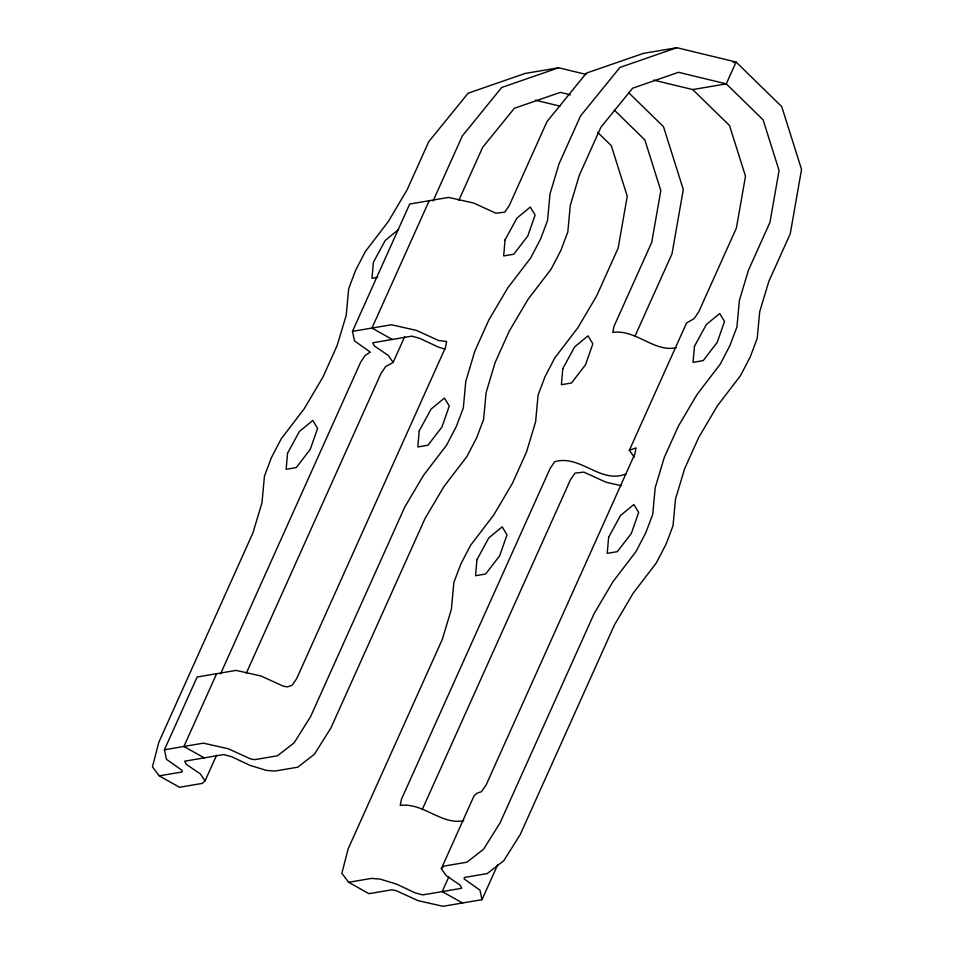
<?xml version="1.0" encoding="UTF-8"?>
<svg xmlns="http://www.w3.org/2000/svg" width="954" height="954" viewBox="0 0 954 954"><rect width="100%" height="100%" fill="white"/><g stroke="black" fill="none" stroke-linecap="round" stroke-linejoin="round"><path stroke-width="1.43" d="M586.066 74.424L558.627 67.77L525.058 73.47L468.128 93.194L428.74 141.693L407.263 189.488L388.469 221.316L365.394 251.486L355.592 270.34L348.675 288.704L346.207 315.369L337.12 345.551L323.048 376.866L304.266 408.694L281.191 438.864L271.377 457.717L264.461 476.082L261.992 502.746L252.917 532.928L158.805 742.319L152.449 766.873L159.235 775.852L181.999 771.989L182.262 770.534L166.461 759.289L164.422 749.784L197.132 677.018L236.127 670.388L261.038 676.016L283.314 686.164L287.44 686.88L292.162 685.175L296.682 678.592L445.47 347.494L446.627 341.484L438.649 340.53L416.373 330.382L391.462 324.754L352.467 331.372L354.506 340.888L370.307 352.133L365.299 355.293L360.791 361.876L220.529 673.965M352.467 331.372L409.695 204.025L448.69 197.406L473.601 203.035L495.877 213.183L504.738 212.193L509.245 205.611L546.988 121.623L586.376 73.124L643.306 53.4L676.875 47.7L736.094 62.046L781.731 106.609L801.551 169.454L790.258 233.742L768.781 281.537L759.694 311.719L757.226 338.384L750.309 356.748L740.507 375.602L717.42 405.772L698.638 437.6L684.567 468.903L675.492 499.085L673.023 525.761L666.095 544.126L656.292 562.979L633.217 593.149L614.424 624.977L520.324 834.368L503.843 860.639L487.184 873.602L464.431 877.465L464.157 878.92L479.969 890.165L481.997 899.682L443.002 906.3L418.09 900.671L395.815 890.523L391.689 889.82L368.936 893.683L348.639 882.271L341.854 873.292L348.21 848.738L442.322 639.347L451.397 609.165L453.865 582.489L460.782 564.136L470.596 545.283L493.671 515.112L512.453 483.284L526.525 451.969L535.611 421.787L538.08 395.123L544.996 376.758L554.799 357.905L577.874 327.735L596.667 295.907L618.144 248.112L627.255 196.274L611.264 145.592L597.598 132.236M216.63 673.703L183.919 746.469L204.216 757.87M429.193 200.722L371.965 328.057L392.261 339.469M433.08 201.02L462.308 135.993L501.697 87.494L558.627 67.77M246.311 673.154L381.087 373.276L385.595 366.694L393.143 362.389L404.711 336.643M458.862 200.233L482.605 147.405L514.361 108.291L560.284 92.383L570.409 94.84M159.235 775.852L179.531 787.265L202.284 783.401L205.098 780.789L216.606 755.186M422.3 809.433L570.492 479.695L575 473.112L583.86 472.123L606.124 482.259L621.352 485.705M634.863 336.452L672.01 253.824L683.302 189.536L663.483 126.691L628.459 92.478M348.639 882.271L371.404 878.407L380.014 879.075L396.315 884.036L415.026 892.825L422.717 894.9L461.7 888.281L460.162 885.169L446.174 875.581L441.32 868.665L474.031 795.898L476.845 793.299L481.567 791.593L486.087 785.011L634.875 453.913L636.032 447.903L629.366 450.252L634.207 457.169M629.366 450.252L686.594 322.917L694.142 318.612L698.65 312.018L736.393 228.042L745.503 176.192L729.512 125.511L692.711 89.569L653.645 80.112M448.869 876.762L442.203 891.585L462.499 902.985M481.997 899.682L497.749 864.646M441.32 868.665L444.135 866.065L466.888 862.201L483.547 849.239L500.027 822.968L594.139 613.577L612.921 581.749L635.996 551.579L645.798 532.726L652.727 514.361L655.195 487.685L664.27 457.503L678.342 426.199L697.135 394.372L720.21 364.201L730.013 345.348L736.929 326.983L739.398 300.319L748.485 270.137L769.961 222.342L779.072 170.492L763.081 119.81L726.28 83.869L678.532 72.301L632.621 88.209L600.853 127.323L579.376 175.119L570.289 205.301L567.821 231.965L560.904 250.33L551.102 269.183L528.015 299.353L509.233 331.181L495.162 362.484L486.087 392.666L483.618 419.343L476.69 437.707L466.888 456.561L443.813 486.731L425.019 518.559L330.919 727.95L314.438 754.22L297.779 767.183L275.026 771.047L266.404 770.391L250.115 765.418L231.393 756.629L223.713 754.566L184.718 761.185L186.257 764.297L200.257 773.885L205.098 780.789M398.617 229.425L385.237 240.48L373.384 262.231L371.988 278.294L377.76 277.304M676.875 47.7L619.945 67.424L580.557 115.923L559.08 163.718L549.993 193.9L547.524 220.565L540.608 238.929L530.806 257.783L507.731 287.953L488.937 319.781L474.865 351.084L465.791 381.266L463.322 407.942L456.394 426.307L446.591 445.16L423.516 475.33L404.723 507.158L310.622 716.549L294.142 742.82L277.483 755.783L254.73 759.646L250.604 758.931L228.34 748.783L203.417 743.154L164.422 749.784M733.173 62.547L736.094 62.046L726.28 83.869L692.711 89.569M676.338 347.733C653.967 352.515 635.948 329.094 612.814 332.421L613.971 326.399L651.713 242.411L660.824 190.573L644.832 139.892L614.34 110.115M626.074 473.888C600.567 484.501 580.485 454.187 554.703 461.712L550.196 468.295L401.395 799.38L400.251 805.403C423.302 802.397 441.44 825.305 463.775 820.714M535.397 100.182L559.998 106.144M444.946 349.081L438.148 347.006L419.438 338.217L411.758 336.154L372.764 342.772L374.302 345.885L388.29 355.472L393.143 362.389M287.536 453.233L286.14 469.296L296.253 467.579L310.253 449.382L317.599 428.406L312.769 420.44L299.389 431.494L287.536 453.233M419.211 430.886L417.816 446.949L427.929 445.232L441.929 427.034L449.274 406.046L444.445 398.08L431.065 409.135L419.211 430.886M476.94 559.652L475.545 575.715L485.658 573.998L499.657 555.8L507.003 534.824L502.174 526.858L488.794 537.913L476.94 559.652M505.06 239.871L503.664 255.934L513.765 254.217L527.777 236.02L535.122 215.032L530.293 207.078L516.913 218.132L505.06 239.871M562.788 368.649L561.393 384.712L571.494 382.995L585.506 364.786L592.851 343.81L588.022 335.844L574.642 346.898L562.788 368.649M608.616 537.305L607.221 553.368L617.333 551.65L631.333 533.441L638.679 512.465L633.85 504.499L620.47 515.554L608.616 537.305M694.464 346.29L693.069 362.353L703.17 360.636L717.181 342.438L724.527 321.45L719.698 313.496L706.318 324.551L694.464 346.29"/></g></svg>
